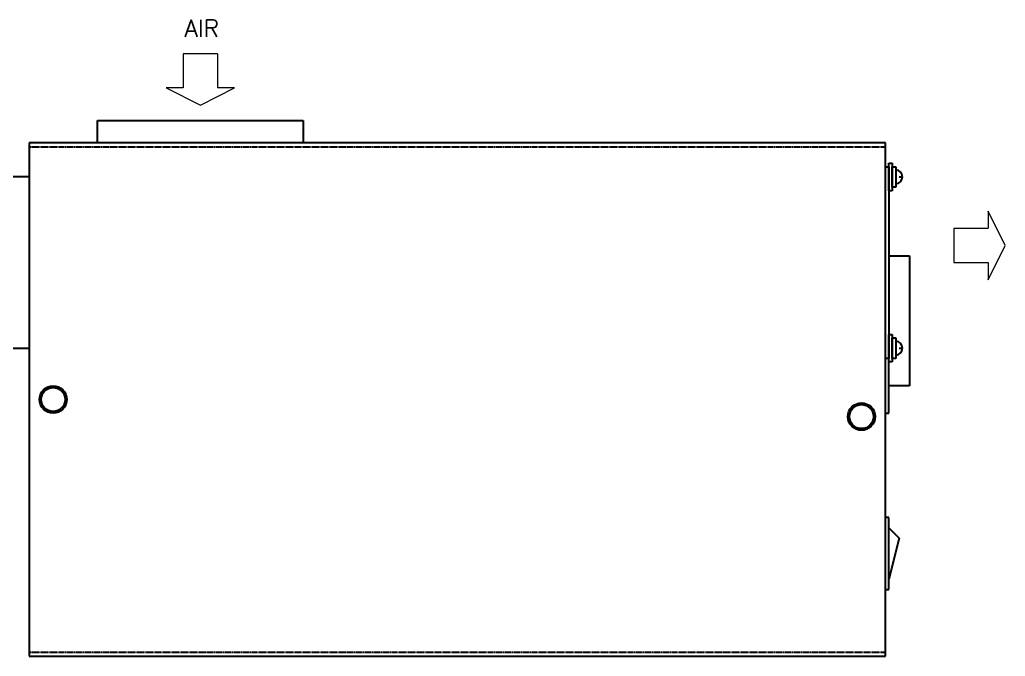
# Model space of a CAD drawing. Header units: millimetres. Extents: x 453 to 1184, y 120 to 532.
# Drawn here: x 716.4 to 1004.1, y 346.2 to 532.1 of the extents above; entities that cross this region are included whole.
import ezdxf

# ---------------------------------------------------------------- set-up
doc = ezdxf.new("R2010")
doc.units = ezdxf.units.MM
doc.linetypes.add('HIDDEN', pattern=[0.375, 0.25, -0.125])
doc.layers.get('0').update_dxf_attribs({"lineweight": 30})
doc.layers.add('0 @ 2', color=7, linetype='Continuous', lineweight=30)
doc.layers.add('寸法', color=7, linetype='Continuous', lineweight=15)
doc.styles.get("Standard").update_dxf_attribs({"font": 'txt', "bigfont": 'extfont2.shx'})

# ---------------------------------------------------------------- blocks, each defined once
blk = doc.blocks.new('A$C5E891AED')
for p, q in [((276.5, 277.9884), (336.5, 277.9884)), ((276.5, 271.4884), (276.5, 277.9884)), ((336.5, 277.9884), (336.5, 271.4884)), ((256.5, 271.4884), (256.5, 121.4884)), ((506.5, 271.4884), (256.5, 271.4884)), ((336.5, 271.4884), (276.5, 271.4884)), ((506.5, 121.4884), (506.5, 271.4884)), ((507.5, 265.4884), (508.5, 265.4884)), ((507.5, 257.4884), (507.5, 265.4884)), ((508.5, 265.4884), (508.5, 257.4884)), ((506.5, 264.4884), (507.5, 264.4884)), ((506.5, 208.4884), (506.5, 264.4884)), ((507.5, 264.4884), (507.5, 208.4884)), ((508.5, 264.4884), (509.5, 264.4884)), ((508.5, 258.4884), (508.5, 264.4884)), ((509.5, 264.4884), (509.5, 258.4884)), ((256.5, 261.4884), (251, 261.4884)), ((510.5, 261.4884), (511.5, 261.4884)), ((508.5, 257.4884), (507.5, 257.4884)), ((509.5, 258.4884), (508.5, 258.4884)), ((507.5, 238.4884), (513.5, 238.4884)), ((513.5, 238.4884), (513.5, 200.4884)), ((507.5, 215.4884), (508.5, 215.4884)), ((507.5, 207.4884), (507.5, 215.4884)), ((508.5, 215.4884), (508.5, 207.4884)), ((508.5, 214.4884), (509.5, 214.4884)), ((508.5, 208.4884), (508.5, 214.4884)), ((509.5, 214.4884), (509.5, 208.4884)), ((251, 211.4884), (256.5, 211.4884)), ((510.5, 211.4884), (511.5, 211.4884)), ((507.5, 208.4884), (506.5, 208.4884)), ((508.5, 207.4884), (507.5, 207.4884)), ((507.5, 192.4884), (507.5, 207.4884)), ((509.5, 208.4884), (508.5, 208.4884)), ((513.5, 200.4884), (507.5, 200.4884)), ((506.5, 192.4884), (507.5, 192.4884)), ((507.5, 161.9884), (506.5, 161.9884)), ((507.5, 140.9884), (507.5, 161.9884)), ((507.5, 158.9884), (510.5, 155.9884)), ((510.5, 155.9884), (507.5, 143.9884)), ((506.5, 140.9884), (507.5, 140.9884)), ((256.5, 121.4884), (506.5, 121.4884))]:
    blk.add_line(p, q)
at = {"linetype": 'HIDDEN'}
for p, q in [((256.5, 270.2884), (506.5, 270.2884)), ((256.5, 122.6884), (506.5, 122.6884))]:
    blk.add_line(p, q, dxfattribs=at)
for centre, radius in [((263.5, 196.4884), 4), ((263.5, 196.4884), 3.5), ((499.5, 191.4884), 4), ((499.5, 191.4884), 3.5)]:
    blk.add_circle(centre, radius)
for centre, start, end in [((509.5, 261.4884), 0, 90), ((509.5, 261.4884), 270, 0), ((509.5, 211.4884), 0, 90), ((509.5, 211.4884), 270, 0)]:
    blk.add_arc(centre, 2, start, end)
blk = doc.blocks.new('A$C26EB5CF7')
for p, q in [((311.5, 297.49), (301.5, 297.49)), ((301.5, 297.49), (301.5, 287.49)), ((311.5, 297.49), (311.5, 287.49)), ((301.5, 287.49), (296.5, 287.49)), ((296.5, 287.49), (306.5, 282.49)), ((306.5, 282.49), (316.5, 287.49)), ((316.5, 287.49), (311.5, 287.49)), ((536.5, 251.49), (536.5, 246.49)), ((541.5, 241.49), (536.5, 251.49)), ((526.5, 246.49), (526.5, 236.49)), ((526.5, 246.49), (536.5, 246.49)), ((536.5, 231.49), (541.5, 241.49)), ((526.5, 236.49), (536.5, 236.49)), ((536.5, 236.49), (536.5, 231.49))]:
    blk.add_line(p, q)
at = {"layer": '0 @ 2', "insert": (301.89, 307.43), "char_height": 5, "attachment_point": 1}
blk.add_mtext('AIR', dxfattribs=at)

msp = doc.modelspace()

# ---------------------------------------------------------------- block references
msp.add_blockref('A$C5E891AED', (462.6, 224.7))
at = {"layer": '寸法'}
msp.add_blockref('A$C26EB5CF7', (462.6, 224.7), dxfattribs=at)

doc.saveas('drawing.dxf')
